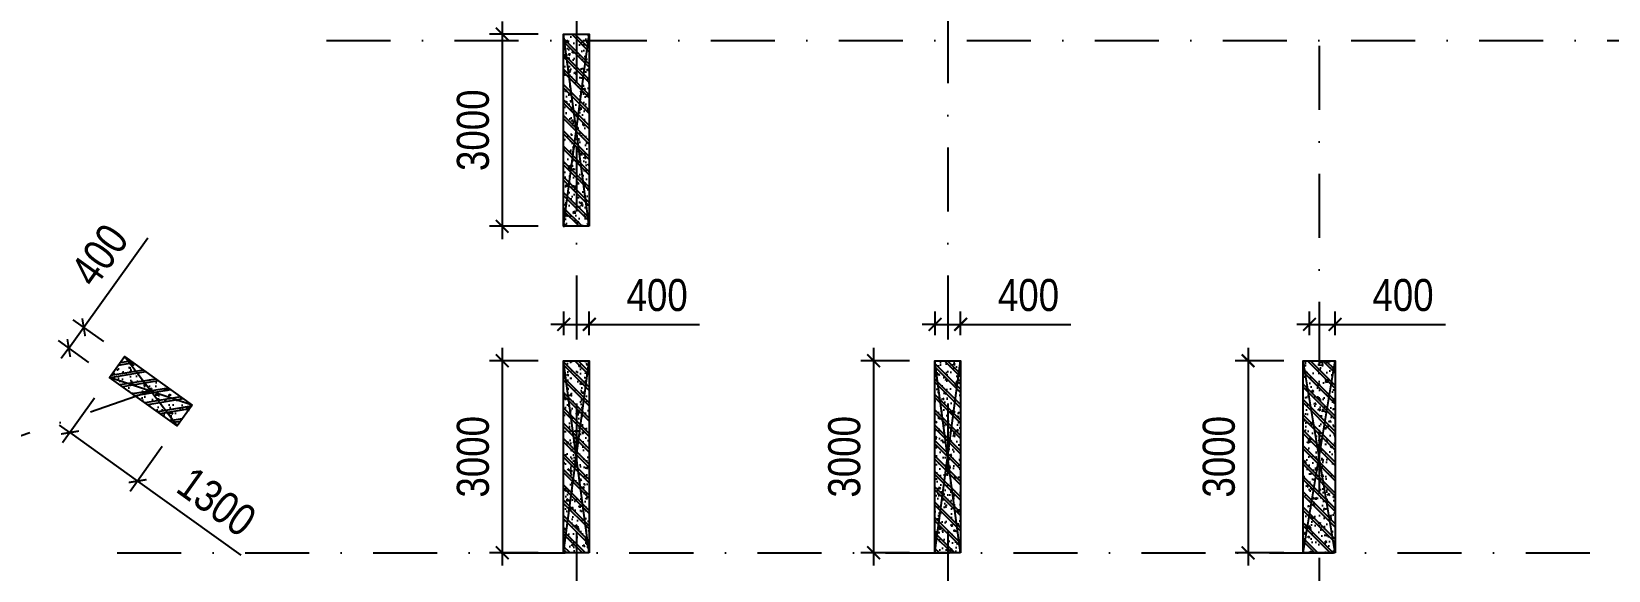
# Model space of a CAD drawing. Header units: millimetres. Extents: x 13965 to 1327256, y -72704 to 46237.
# Drawn here: x 492025 to 516656, y -32339 to -23923 of the extents above; entities that cross this region are included whole.
import ezdxf

# ---------------------------------------------------------------- set-up
doc = ezdxf.new("R2010")
doc.units = ezdxf.units.MM
doc.header["$MEASUREMENT"] = 0
doc.linetypes.add('DASHDOT', pattern=[1, 0.5, -0.25, 0, -0.25])
for name, color, linetype in [('KC2-DIM', 251, 'Continuous'), ('KT-Luoi truc South Tower', 8, 'DASHDOT'), ('Xref_ST_MBDV Cot vach 30.7.2022|Xref_ST_MBDV Cot vach 30.7.2022|Xref_ST_MBDV Cot vach 30.7.2022|Xref_ST_MBDV Cot vach 30.7.2022|KC-Betong', 6, 'Continuous')]:
    doc.layers.add(name, color=color, linetype=linetype)
doc.layers.add('KT-Kich thuoc', color=159, linetype='Continuous', lineweight=18)
doc.styles.add('Arial Narrow', font='ARIALN.TTF')
doc.dimstyles.new('ccu12-200', dxfattribs={"dimscale": 200, "dimtxt": 2.5, "dimasz": 1, "dimexe": 1, "dimexo": 2, "dimgap": 1, "dimtad": 1, "dimdec": 0, "dimdsep": 46, "dimtxsty": 'Arial Narrow', "dimblk": 'ARCHTICK', "dimcen": -1, "dimdle": 1, "dimclrd": 256, "dimclre": 256, "dimclrt": 3, "dimadec": 0, "dimazin": 2, "dimtfac": 0.1, "dimtdec": 0, "dimtmove": 0, "dimatfit": 1, "dimldrblk": 'ARCHTICK', "dimfxl": 1, "dimtvp": 0.833333, "dimtolj": 1, "dimtzin": 12, "dimarcsym": 0})

# ---------------------------------------------------------------- blocks, each defined once
blk = doc.blocks.new('Asix South Tower')
at = {"layer": 'KT-Luoi truc South Tower', "ltscale": 2000}
for p, q in [((-33923, 33491.9), (-33923, -4459.1)), ((-45523, 29903.8), (-45523, -4459.1)), ((-39723, 29903.8), (-39723, -4459.1)), ((-49426.2, 15570.4), (10118.8, 15570.4)), ((-52170.8, 10095.3), (-96381.5, -5168.4)), ((-52698.1, 7570.4), (10118.8, 7570.4))]:
    blk.add_line(p, q, dxfattribs=at)
blk = doc.blocks.new('_ArchTick')
at = {"color": 0, "const_width": 0.15}
blk.add_lwpolyline([(-0.5, -0.5), (0.5, 0.5)], dxfattribs=at)
blk = doc.blocks.new('*D440')
at = {"layer": 'Defpoints', "color": 0, "transparency": 16777216}
for p in [(493244, -29323, 0), (494301, -30080, 0), (493682, -30943)]:
    blk.add_point(p, dxfattribs=at)
at = {"layer": 'KC2-DIM', "lineweight": -2, "transparency": 16777216}
for p, q in [((493011, -29648), (492509, -30348)), ((492626, -30185), (492463, -30069)), ((492626, -30185), (493682, -30943)), ((494068, -30405), (493566, -31105)), ((493682, -30943), (495295, -32099))]:
    blk.add_line(p, q, dxfattribs=at)
at = {"layer": 'KC2-DIM', "lineweight": -2, "transparency": 16777216, "xscale": 200, "yscale": 200, "zscale": 200}
for p, rotation in [((492626, -30185), 324.359418224488), ((493682, -30943), 144.3594182244879)]:
    blk.add_blockref('_ArchTick', p, dxfattribs=dict(at, rotation=rotation))
at = {"layer": 'KC2-DIM', "color": 3, "transparency": 16777216, "insert": (494917, -31267), "char_height": 500, "attachment_point": 5, "rotation": 324.3594, "style": 'Arial Narrow'}
blk.add_mtext('\\A1;1300', dxfattribs=at)
blk = doc.blocks.new('*D441')
at = {"layer": 'Defpoints', "color": 0, "transparency": 16777216}
for p in [(492840, -28541), (493477, -28998, 0), (493244, -29323, 0)]:
    blk.add_point(p, dxfattribs=at)
at = {"layer": 'KC2-DIM', "lineweight": -2, "transparency": 16777216}
for p, q in [((492840, -28541), (493842, -27142)), ((492607, -28866), (492840, -28541)), ((493152, -28765), (492677, -28424)), ((492919, -29090), (492444, -28749)), ((492607, -28866), (492490, -29028))]:
    blk.add_line(p, q, dxfattribs=at)
at = {"layer": 'KC2-DIM', "lineweight": -2, "transparency": 16777216, "xscale": 200, "yscale": 200, "zscale": 200}
for p, rotation in [((492840, -28541), 234.3594182244889), ((492607, -28866), 54.35941822448896)]:
    blk.add_blockref('_ArchTick', p, dxfattribs=dict(at, rotation=rotation))
at = {"layer": 'KC2-DIM', "color": 3, "transparency": 16777216, "insert": (493088, -27414), "char_height": 500, "attachment_point": 5, "rotation": 54.3594, "style": 'Arial Narrow'}
blk.add_mtext('\\A1;400', dxfattribs=at)
blk = doc.blocks.new('*D442')
at = {"layer": 'Defpoints', "color": 0, "transparency": 16777216}
for p in [(500337, -23964), (499377, -26964), (500337, -26964)]:
    blk.add_point(p, dxfattribs=at)
at = {"layer": 'KC2-DIM', "lineweight": -2, "transparency": 16777216}
for p, q in [((499377, -23764), (499377, -27164)), ((499937, -23964), (499177, -23964)), ((499937, -26964), (499177, -26964))]:
    blk.add_line(p, q, dxfattribs=at)
at = {"layer": 'KC2-DIM', "lineweight": -2, "transparency": 16777216, "xscale": 200, "yscale": 200, "zscale": 200}
for p, rotation in [((499377, -23964), 90), ((499377, -26964), 270)]:
    blk.add_blockref('_ArchTick', p, dxfattribs=dict(at, rotation=rotation))
at = {"layer": 'KC2-DIM', "color": 3, "transparency": 16777216, "insert": (498922, -25464), "char_height": 500, "attachment_point": 5, "rotation": 90, "style": 'Arial Narrow'}
blk.add_mtext('\\A1;3000', dxfattribs=at)
blk = doc.blocks.new('*D443')
at = {"layer": 'Defpoints', "color": 0, "transparency": 16777216}
for p in [(500737, -23396), (500337, -23964), (500737, -23964)]:
    blk.add_point(p, dxfattribs=at)
at = {"layer": 'KC2-DIM', "lineweight": -2, "transparency": 16777216}
for p, q in [((500337, -23396), (500137, -23396)), ((500337, -23564), (500337, -23196)), ((500337, -23396), (500737, -23396)), ((500737, -23564), (500737, -23196)), ((500737, -23396), (502458, -23396))]:
    blk.add_line(p, q, dxfattribs=at)
at = {"layer": 'KC2-DIM', "lineweight": -2, "transparency": 16777216, "xscale": 200, "yscale": 200, "zscale": 200}
blk.add_blockref('_ArchTick', (500337, -23396), dxfattribs=at)
at = {"layer": 'KC2-DIM', "lineweight": -2, "transparency": 16777216, "xscale": 200, "yscale": 200, "zscale": 200, "rotation": 180}
blk.add_blockref('_ArchTick', (500737, -23396), dxfattribs=at)
at = {"layer": 'KC2-DIM', "color": 3, "transparency": 16777216, "insert": (501797, -22941), "char_height": 500, "attachment_point": 5, "style": 'Arial Narrow'}
blk.add_mtext('\\A1;400', dxfattribs=at)
blk = doc.blocks.new('*D444')
at = {"layer": 'Defpoints', "color": 0, "transparency": 16777216}
for p in [(500337, -29064), (499377, -32064), (500337, -32064)]:
    blk.add_point(p, dxfattribs=at)
at = {"layer": 'KC2-DIM', "lineweight": -2, "transparency": 16777216}
for p, q in [((499937, -29064), (499177, -29064)), ((499377, -28864), (499377, -32264)), ((499937, -32064), (499177, -32064))]:
    blk.add_line(p, q, dxfattribs=at)
at = {"layer": 'KC2-DIM', "lineweight": -2, "transparency": 16777216, "xscale": 200, "yscale": 200, "zscale": 200}
for p, rotation in [((499377, -29064), 90), ((499377, -32064), 270)]:
    blk.add_blockref('_ArchTick', p, dxfattribs=dict(at, rotation=rotation))
at = {"layer": 'KC2-DIM', "color": 3, "transparency": 16777216, "insert": (498922, -30564), "char_height": 500, "attachment_point": 5, "rotation": 90, "style": 'Arial Narrow'}
blk.add_mtext('\\A1;3000', dxfattribs=at)
blk = doc.blocks.new('*D445')
at = {"layer": 'Defpoints', "color": 0, "transparency": 16777216}
for p in [(500737, -28496), (500337, -29064), (500737, -29064)]:
    blk.add_point(p, dxfattribs=at)
at = {"layer": 'KC2-DIM', "lineweight": -2, "transparency": 16777216}
for p, q in [((500337, -28664), (500337, -28296)), ((500737, -28664), (500737, -28296)), ((500337, -28496), (500137, -28496)), ((500337, -28496), (500737, -28496)), ((500737, -28496), (502458, -28496))]:
    blk.add_line(p, q, dxfattribs=at)
at = {"layer": 'KC2-DIM', "lineweight": -2, "transparency": 16777216, "xscale": 200, "yscale": 200, "zscale": 200}
blk.add_blockref('_ArchTick', (500337, -28496), dxfattribs=at)
at = {"layer": 'KC2-DIM', "lineweight": -2, "transparency": 16777216, "xscale": 200, "yscale": 200, "zscale": 200, "rotation": 180}
blk.add_blockref('_ArchTick', (500737, -28496), dxfattribs=at)
at = {"layer": 'KC2-DIM', "color": 3, "transparency": 16777216, "insert": (501797, -28041), "char_height": 500, "attachment_point": 5, "style": 'Arial Narrow'}
blk.add_mtext('\\A1;400', dxfattribs=at)
blk = doc.blocks.new('*D446')
at = {"layer": 'Defpoints', "color": 0, "transparency": 16777216}
for p in [(506137, -29064), (505177, -32064), (506137, -32064)]:
    blk.add_point(p, dxfattribs=at)
at = {"layer": 'KC2-DIM', "lineweight": -2, "transparency": 16777216}
for p, q in [((505737, -29064), (504977, -29064)), ((505177, -28864), (505177, -32264)), ((505737, -32064), (504977, -32064))]:
    blk.add_line(p, q, dxfattribs=at)
at = {"layer": 'KC2-DIM', "lineweight": -2, "transparency": 16777216, "xscale": 200, "yscale": 200, "zscale": 200}
for p, rotation in [((505177, -29064), 90), ((505177, -32064), 270)]:
    blk.add_blockref('_ArchTick', p, dxfattribs=dict(at, rotation=rotation))
at = {"layer": 'KC2-DIM', "color": 3, "transparency": 16777216, "insert": (504722, -30564), "char_height": 500, "attachment_point": 5, "rotation": 90, "style": 'Arial Narrow'}
blk.add_mtext('\\A1;3000', dxfattribs=at)
blk = doc.blocks.new('*D447')
at = {"layer": 'Defpoints', "color": 0, "transparency": 16777216}
for p in [(506537, -28496), (506137, -29064), (506537, -29064)]:
    blk.add_point(p, dxfattribs=at)
at = {"layer": 'KC2-DIM', "lineweight": -2, "transparency": 16777216}
for p, q in [((506137, -28664), (506137, -28296)), ((506537, -28664), (506537, -28296)), ((506137, -28496), (505937, -28496)), ((506137, -28496), (506537, -28496)), ((506537, -28496), (508258, -28496))]:
    blk.add_line(p, q, dxfattribs=at)
at = {"layer": 'KC2-DIM', "lineweight": -2, "transparency": 16777216, "xscale": 200, "yscale": 200, "zscale": 200}
blk.add_blockref('_ArchTick', (506137, -28496), dxfattribs=at)
at = {"layer": 'KC2-DIM', "lineweight": -2, "transparency": 16777216, "xscale": 200, "yscale": 200, "zscale": 200, "rotation": 180}
blk.add_blockref('_ArchTick', (506537, -28496), dxfattribs=at)
at = {"layer": 'KC2-DIM', "color": 3, "transparency": 16777216, "insert": (507597, -28041), "char_height": 500, "attachment_point": 5, "style": 'Arial Narrow'}
blk.add_mtext('\\A1;400', dxfattribs=at)
blk = doc.blocks.new('*D448')
at = {"layer": 'Defpoints', "color": 0, "transparency": 16777216}
for p in [(511987, -29064), (511027, -32064), (511987, -32064)]:
    blk.add_point(p, dxfattribs=at)
at = {"layer": 'KC2-DIM', "lineweight": -2, "transparency": 16777216}
for p, q in [((511587, -29064), (510827, -29064)), ((511027, -28864), (511027, -32264)), ((511587, -32064), (510827, -32064))]:
    blk.add_line(p, q, dxfattribs=at)
at = {"layer": 'KC2-DIM', "lineweight": -2, "transparency": 16777216, "xscale": 200, "yscale": 200, "zscale": 200}
for p, rotation in [((511027, -29064), 90), ((511027, -32064), 270)]:
    blk.add_blockref('_ArchTick', p, dxfattribs=dict(at, rotation=rotation))
at = {"layer": 'KC2-DIM', "color": 3, "transparency": 16777216, "insert": (510572, -30564), "char_height": 500, "attachment_point": 5, "rotation": 90, "style": 'Arial Narrow'}
blk.add_mtext('\\A1;3000', dxfattribs=at)
blk = doc.blocks.new('*D449')
at = {"layer": 'Defpoints', "color": 0, "transparency": 16777216}
for p in [(512387, -28496), (511987, -29064), (512387, -29064)]:
    blk.add_point(p, dxfattribs=at)
at = {"layer": 'KC2-DIM', "lineweight": -2, "transparency": 16777216}
for p, q in [((511987, -28664), (511987, -28296)), ((512387, -28664), (512387, -28296)), ((511987, -28496), (511787, -28496)), ((511987, -28496), (512387, -28496)), ((512387, -28496), (514108, -28496))]:
    blk.add_line(p, q, dxfattribs=at)
at = {"layer": 'KC2-DIM', "lineweight": -2, "transparency": 16777216, "xscale": 200, "yscale": 200, "zscale": 200}
blk.add_blockref('_ArchTick', (511987, -28496), dxfattribs=at)
at = {"layer": 'KC2-DIM', "lineweight": -2, "transparency": 16777216, "xscale": 200, "yscale": 200, "zscale": 200, "rotation": 180}
blk.add_blockref('_ArchTick', (512387, -28496), dxfattribs=at)
at = {"layer": 'KC2-DIM', "color": 3, "transparency": 16777216, "insert": (513447, -28041), "char_height": 500, "attachment_point": 5, "style": 'Arial Narrow'}
blk.add_mtext('\\A1;400', dxfattribs=at)
blk = doc.blocks.new('*U37')
h = blk.add_hatch()
h.set_pattern_fill('VATLIEU04', color=250, scale=40, style=0, pattern_type=2)
h.set_pattern_definition([(50, (-550, 3050), (286.904, -25.101), [30, -330]), (355, (-550, 3050), (-55.5, 300.877), [24, -264]), (100.451, (-526.1, 3047.9), (231.404, 275.776), [25.496, -280.457]), (46.184, (-550, 3130), (426.896, -66.208), [45, -495]), (96.636, (-514.43, 3124.5), (373.865, 389.647), [38.244, -420.685]), (351.184, (-550, 3130), (373.865, 389.65), [36, -396]), (21, (-510, 3110), (238.763, -161.048), [30, -330]), (326, (-510, 3110), (97.326, 290.06), [24, -264]), (71.451, (-490.1, 3096.58), (336.09, 129.012), [25.496, -280.457]), (37.5, (-550, 3050), (4.864, 133.1575), [0, -260.8, 0, -268, 0, -265]), (7.5, (-550, 3050), (105.228, 157.7647), [0, -152.8, 0, -254.8, 0, -101]), (327.5, (-639.2, 3050), (213.529, -9.022), [0, -100, 0, -312, 0, -414]), (317.5, (-679.2, 3050), (233.274, 40.042), [0, -130, 0, -207.2, 0, -294]), (45, (-550, 3050), (-120.208, 120.208), []), (45, (-550, 3099), (-120.208, 120.208), [])])
h.paths.add_polyline_path([(-475, -475), (-75, -475), (-75, 2525), (-475, 2525)])
at = {"color": 6, "ltscale": 0.25}
blk.add_lwpolyline([(-475, -475), (-75, -475), (-75, 2525), (-475, 2525)], close=True, dxfattribs=at)
at = {"layer": 'Defpoints', "linetype": 'ByBlock', "ltscale": 30}
for p, q in [((-75, -475), (-475, 2525)), ((-475, -475), (-75, 2525))]:
    blk.add_line(p, q, dxfattribs=at)
blk = doc.blocks.new('*U36')
h = blk.add_hatch()
h.set_pattern_fill('VATLIEU04', color=250, scale=40, style=0, pattern_type=2)
h.set_pattern_definition([(50, (-450, 3050), (286.904, -25.101), [30, -330]), (355, (-450, 3050), (-55.5, 300.877), [24, -264]), (100.451, (-426.1, 3047.9), (231.404, 275.776), [25.496, -280.457]), (46.184, (-450, 3130), (426.896, -66.208), [45, -495]), (96.636, (-414.43, 3124.5), (373.865, 389.647), [38.244, -420.685]), (351.184, (-450, 3130), (373.865, 389.65), [36, -396]), (21, (-410, 3110), (238.763, -161.048), [30, -330]), (326, (-410, 3110), (97.326, 290.06), [24, -264]), (71.451, (-390.1, 3096.58), (336.09, 129.012), [25.496, -280.457]), (37.5, (-450, 3050), (4.864, 133.1575), [0, -260.8, 0, -268, 0, -265]), (7.5, (-450, 3050), (105.228, 157.7647), [0, -152.8, 0, -254.8, 0, -101]), (327.5, (-539.2, 3050), (213.529, -9.022), [0, -100, 0, -312, 0, -414]), (317.5, (-579.2, 3050), (233.274, 40.042), [0, -130, 0, -207.2, 0, -294]), (45, (-450, 3050), (-120.208, 120.208), []), (45, (-450, 3099), (-120.208, 120.208), [])])
h.paths.add_polyline_path([(-475, -475), (25, -475), (25, 2525), (-475, 2525)])
at = {"color": 6, "ltscale": 0.25}
blk.add_lwpolyline([(-475, -475), (25, -475), (25, 2525), (-475, 2525)], close=True, dxfattribs=at)
at = {"layer": 'Defpoints', "linetype": 'ByBlock', "ltscale": 30}
for p, q in [((25, -475), (-475, 2525)), ((-475, -475), (25, 2525))]:
    blk.add_line(p, q, dxfattribs=at)
blk = doc.blocks.new('*U44')
h = blk.add_hatch()
h.set_pattern_fill('VATLIEU04', color=250, scale=40, style=0, pattern_type=2)
h.set_pattern_definition([(50, (-550, 1350), (286.904, -25.1), [30, -330]), (355, (-550, 1350), (-55.5, 300.877), [24, -264]), (100.451, (-526.1, 1347.9), (231.404, 275.776), [25.496, -280.457]), (46.184, (-550, 1430), (426.896, -66.21), [45, -495]), (96.636, (-514.43, 1424.5), (373.865, 389.65), [38.244, -420.685]), (351.184, (-550, 1430), (373.86, 389.65), [36, -396]), (21, (-510, 1410), (238.763, -161.048), [30, -330]), (326, (-510, 1410), (97.326, 290.06), [24, -264]), (71.451, (-490.1, 1396.58), (336.09, 129.012), [25.496, -280.457]), (37.5, (-550, 1350), (4.864, 133.1575), [0, -260.8, 0, -268, 0, -265]), (7.5, (-550, 1350), (105.228, 157.765), [0, -152.8, 0, -254.8, 0, -101]), (327.5, (-639.2, 1350), (213.529, -9.022), [0, -100, 0, -312, 0, -414]), (317.5, (-679.2, 1350), (233.274, 40.042), [0, -130, 0, -207.2, 0, -294]), (45, (-550, 1350), (-120.208, 120.208), []), (45, (-550, 1399), (-120.208, 120.208), [])])
h.paths.add_polyline_path([(-475, -475), (-75, -475), (-75, 825), (-475, 825)])
at = {"color": 6, "ltscale": 0.25}
blk.add_lwpolyline([(-475, -475), (-75, -475), (-75, 825), (-475, 825)], close=True, dxfattribs=at)
at = {"layer": 'Defpoints', "linetype": 'ByBlock', "ltscale": 30}
for p, q in [((-75, -475), (-475, 825)), ((-475, -475), (-75, 825))]:
    blk.add_line(p, q, dxfattribs=at)
blk = doc.blocks.new('MBCV-T22')
at = {"layer": 'Xref_ST_MBDV Cot vach 30.7.2022|Xref_ST_MBDV Cot vach 30.7.2022|Xref_ST_MBDV Cot vach 30.7.2022|Xref_ST_MBDV Cot vach 30.7.2022|KC-Betong', "linetype": 'ByBlock'}
for name, p, xscale, rotation in [('*U37', (-39725, -12575), -1, 359.9999999999985), ('*U44', (-46116, -15951, 0), -0.9999999999999998, 54.35941822448728), ('*U37', (-39725, -17675, 0), -1, 359.9999999999985), ('*U37', (-33925, -17675, 0), -1, 359.9999999999985), ('*U36', (-28075, -17675, 0), -1, 359.9999999999985)]:
    blk.add_blockref(name, p, dxfattribs=dict(at, xscale=xscale, rotation=rotation))

msp = doc.modelspace()

# ---------------------------------------------------------------- block references
msp.add_blockref('MBCV-T22', (539986.7, -13913.9))
at = {"layer": 'KT-Kich thuoc'}
msp.add_blockref('Asix South Tower', (546059.8, -39634.4), dxfattribs=at)

# ---------------------------------------------------------------- dimensions: what is measured, and where the dimension line sits
at = {"layer": 'KC2-DIM'}
for p1, p2, distance, picture, middle in [((500336.7, -23963.9), (500736.7, -23963.9), 567.7, '*D443', (501797.2, -22941)), ((500336.7, -23963.9), (500336.7, -26963.9), -959.4, '*D442', (498922, -25463.9)), ((493244.2, -29322.9, 0), (493477.3, -28997.8, 0), 784.5, '*D441', (493087.6, -27413.5)), ((500336.7, -29063.9, 0), (500736.7, -29063.9, 0), 567.7, '*D445', (501797.2, -28041, 0)), ((506136.7, -29063.9, 0), (506536.7, -29063.9, 0), 567.7, '*D447', (507597.2, -28041, 0)), ((511986.7, -29063.9, 0), (512386.7, -29063.9, 0), 567.7, '*D449', (513447.2, -28041, 0)), ((500336.7, -29063.9, 0), (500336.7, -32063.9, 0), -959.4, '*D444', (498922, -30563.9, 0)), ((506136.7, -29063.9, 0), (506136.7, -32063.9, 0), -959.4, '*D446', (504722, -30563.9, 0)), ((511986.7, -29063.9, 0), (511986.7, -32063.9, 0), -959.4, '*D448', (510572, -30563.9, 0)), ((493244.2, -29322.9, 0), (494300.7, -30080.4, 0), -1061, '*D440', (494916.7, -31267.3))]:
    dim = msp.add_aligned_dim(p1=p1, p2=p2, distance=distance, dimstyle='ccu12-200', dxfattribs=at)
    dim.commit()
    dim.dimension.update_dxf_attribs({"geometry": picture, "text_midpoint": middle})

doc.saveas('drawing.dxf')
